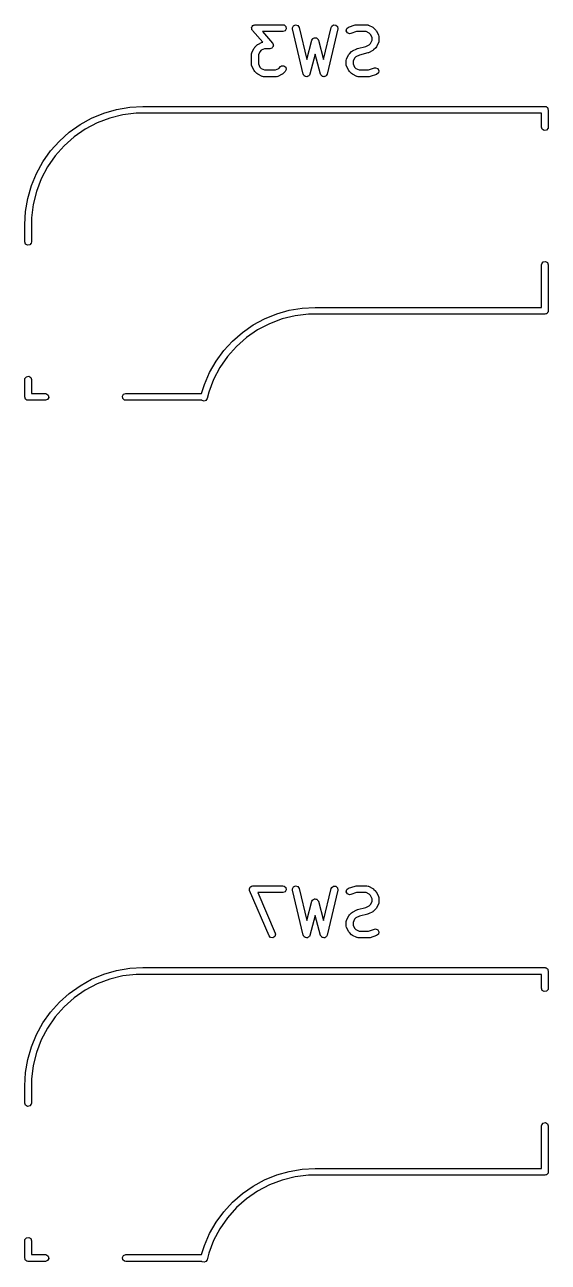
# Model space of a CAD drawing. Extents: x 96.8 to 191.9, y -145.5 to -71.1.
# Drawn here: x 141.4 to 152.98, y -98.52 to -71.14 of the extents above; entities that cross this region are included whole.
import ezdxf

# ---------------------------------------------------------------- set-up
doc = ezdxf.new("R2010")
doc.units = 0
doc.layers.add('BLACK', color=7, linetype='CONTINUOUS')

msp = doc.modelspace()

# ---------------------------------------------------------------- linework, layer by layer
at = {"layer": 'BLACK', "linetype": 'CONTINUOUS'}
for p, q in [((146.424, -71.1934), (146.436, -71.1777)), ((146.436, -71.1777), (146.446, -71.1602)), ((146.446, -71.1602), (146.452, -71.1581)), ((146.452, -71.1581), (146.456, -71.1535)), ((146.456, -71.1535), (146.476, -71.1495)), ((146.476, -71.1495), (146.495, -71.1426)), ((146.495, -71.1426), (147.114, -71.1426)), ((147.114, -71.1426), (147.139, -71.1471)), ((147.139, -71.1471), (147.179, -71.1801)), ((147.325, -71.209), (147.348, -71.1631)), ((147.348, -71.1631), (147.395, -71.1427)), ((147.395, -71.1427), (147.444, -71.1574)), ((147.444, -71.1574), (147.472, -71.2002)), ((148.184, -71.2002), (148.194, -71.1763)), ((148.194, -71.1763), (148.235, -71.1457)), ((148.235, -71.1457), (148.286, -71.1488)), ((148.286, -71.1488), (148.324, -71.184)), ((148.566, -71.1941), (148.709, -71.1465)), ((148.709, -71.1465), (148.731, -71.1432)), ((148.731, -71.1432), (148.733, -71.1426)), ((148.733, -71.1426), (148.971, -71.1426)), ((148.971, -71.1426), (148.997, -71.1471)), ((148.997, -71.1471), (149, -71.15)), ((149, -71.15), (149.004, -71.1505)), ((149.004, -71.1505), (149.1, -71.1982)), ((146.421, -71.2046), (146.424, -71.1994)), ((146.424, -71.2245), (146.421, -71.2046)), ((146.424, -71.1994), (146.424, -71.1934)), ((146.425, -71.2447), (146.424, -71.2245)), ((146.429, -71.2521), (146.425, -71.2447)), ((146.43, -71.2551), (146.429, -71.2521)), ((146.432, -71.2574), (146.43, -71.2551)), ((146.438, -71.267), (146.432, -71.2574)), ((146.666, -71.5272), (146.438, -71.267)), ((147.114, -71.2926), (146.66, -71.2926)), ((146.66, -71.2926), (146.884, -71.5492)), ((147.162, -71.2751), (147.114, -71.2926)), ((147.188, -71.2306), (147.162, -71.2751)), ((147.179, -71.1801), (147.188, -71.2306)), ((147.326, -71.235), (147.325, -71.209)), ((147.565, -72.235), (147.326, -71.235)), ((147.472, -71.2002), (147.642, -71.9111)), ((147.772, -71.4564), (147.775, -71.4502)), ((147.775, -71.4502), (147.793, -71.4421)), ((147.793, -71.4421), (147.809, -71.4309)), ((147.809, -71.4309), (147.815, -71.4315)), ((147.815, -71.4315), (147.822, -71.4286)), ((147.822, -71.4286), (147.84, -71.4337)), ((147.84, -71.4337), (147.86, -71.4353)), ((147.86, -71.4353), (147.864, -71.4402)), ((147.864, -71.4402), (147.871, -71.4419)), ((147.871, -71.4419), (147.882, -71.4578)), ((148.014, -71.9111), (148.184, -71.2002)), ((148.33, -71.235), (148.091, -72.235)), ((148.324, -71.184), (148.33, -71.235)), ((148.516, -71.2762), (148.526, -71.226)), ((148.54, -71.3214), (148.516, -71.2762)), ((148.526, -71.226), (148.566, -71.1941)), ((148.588, -71.3402), (148.54, -71.3214)), ((148.614, -71.3364), (148.588, -71.3402)), ((148.745, -71.2926), (148.614, -71.3364)), ((148.953, -71.2926), (148.745, -71.2926)), ((149.022, -71.3269), (148.953, -71.2926)), ((149.052, -71.3573), (149.022, -71.3269)), ((149.086, -71.4258), (149.052, -71.3573)), ((149.086, -71.4856), (149.086, -71.4258)), ((149.1, -71.1982), (149.118, -71.2115)), ((149.118, -71.2115), (149.119, -71.2122)), ((149.119, -71.2122), (149.167, -71.2598)), ((149.167, -71.2598), (149.18, -71.2782)), ((149.18, -71.2782), (149.181, -71.2793)), ((149.181, -71.2793), (149.228, -71.3746)), ((149.228, -71.3746), (149.236, -71.3995)), ((149.236, -71.3995), (149.235, -71.4039)), ((149.235, -71.4039), (149.236, -71.4081)), ((149.236, -71.4081), (149.236, -71.5033)), ((146.428, -71.7555), (146.475, -71.6603)), ((146.475, -71.6603), (146.489, -71.6423)), ((146.489, -71.6408), (146.537, -71.5932)), ((146.489, -71.6423), (146.489, -71.6408)), ((146.537, -71.5932), (146.555, -71.5803)), ((146.555, -71.5803), (146.556, -71.5791)), ((146.556, -71.5791), (146.652, -71.5315)), ((146.634, -71.7078), (146.604, -71.7382)), ((146.703, -71.6736), (146.634, -71.7078)), ((146.652, -71.5315), (146.666, -71.5272)), ((146.828, -71.6736), (146.703, -71.6736)), ((146.847, -71.6667), (146.828, -71.6736)), ((146.867, -71.6627), (146.847, -71.6667)), ((146.871, -71.6581), (146.867, -71.6627)), ((146.876, -71.656), (146.871, -71.6581)), ((146.886, -71.6385), (146.876, -71.656)), ((146.884, -71.5492), (146.89, -71.5588)), ((146.899, -71.6228), (146.886, -71.6385)), ((146.89, -71.5588), (146.893, -71.5611)), ((146.893, -71.5611), (146.893, -71.5641)), ((146.893, -71.5641), (146.898, -71.5715)), ((146.898, -71.5715), (146.898, -71.5917)), ((146.898, -71.5917), (146.902, -71.6116)), ((146.902, -71.6116), (146.899, -71.6168)), ((146.899, -71.6168), (146.899, -71.6228)), ((147.642, -71.9111), (147.756, -71.484)), ((147.756, -71.484), (147.767, -71.4604)), ((147.767, -71.4604), (147.772, -71.4564)), ((147.882, -71.4578), (147.896, -71.4716)), ((147.896, -71.4716), (147.897, -71.4784)), ((147.897, -71.4784), (147.9, -71.484)), ((147.9, -71.484), (148.014, -71.9111)), ((148.632, -71.736), (148.65, -71.7232)), ((148.65, -71.7232), (148.652, -71.722)), ((148.652, -71.722), (148.747, -71.6743)), ((148.747, -71.6743), (148.759, -71.6707)), ((148.759, -71.6707), (148.762, -71.6687)), ((148.762, -71.6687), (148.945, -71.623)), ((148.945, -71.623), (149.022, -71.5846)), ((149.1, -71.7133), (149.004, -71.7609)), ((149.022, -71.5846), (149.052, -71.5541)), ((149.052, -71.5541), (149.086, -71.4856)), ((149.101, -71.7121), (149.1, -71.7133)), ((149.119, -71.6992), (149.101, -71.7121)), ((149.167, -71.6516), (149.119, -71.6992)), ((149.181, -71.6321), (149.167, -71.6501)), ((149.167, -71.6501), (149.167, -71.6516)), ((149.228, -71.5369), (149.181, -71.6321)), ((149.229, -71.5324), (149.228, -71.5369)), ((149.232, -71.529), (149.229, -71.5324)), ((149.236, -71.5033), (149.232, -71.529)), ((146.42, -71.789), (146.424, -71.7634)), ((146.42, -72.0271), (146.42, -71.789)), ((146.424, -71.7634), (146.427, -71.76)), ((146.427, -71.76), (146.428, -71.7555)), ((146.604, -71.7382), (146.57, -71.8068)), ((146.57, -71.8068), (146.57, -72.0094)), ((147.828, -71.7944), (147.71, -72.2369)), ((147.946, -72.2369), (147.828, -71.7944)), ((148.515, -71.9319), (148.519, -71.9063)), ((148.515, -72.0271), (148.515, -71.9319)), ((148.519, -71.9063), (148.522, -71.9028)), ((148.522, -71.9028), (148.523, -71.8984)), ((148.523, -71.8984), (148.57, -71.8031)), ((148.57, -71.8031), (148.584, -71.7851)), ((148.584, -71.7836), (148.632, -71.736)), ((148.584, -71.7851), (148.584, -71.7836)), ((148.699, -71.8811), (148.665, -71.9496)), ((148.665, -71.9496), (148.665, -72.0094)), ((148.73, -71.8507), (148.699, -71.8811)), ((148.807, -71.8122), (148.73, -71.8507)), ((148.989, -71.7666), (148.807, -71.8122)), ((148.992, -71.7646), (148.989, -71.7666)), ((149.004, -71.7609), (148.992, -71.7646)), ((146.421, -72.0314), (146.42, -72.0271)), ((146.42, -72.0357), (146.421, -72.0314)), ((146.428, -72.0607), (146.42, -72.0357)), ((146.475, -72.1559), (146.428, -72.0607)), ((146.476, -72.157), (146.475, -72.1559)), ((146.489, -72.1754), (146.476, -72.157)), ((146.537, -72.223), (146.489, -72.1754)), ((146.538, -72.2237), (146.537, -72.223)), ((146.556, -72.2371), (146.538, -72.2237)), ((146.652, -72.2847), (146.556, -72.2371)), ((146.57, -72.0094), (146.604, -72.078)), ((146.604, -72.078), (146.634, -72.1084)), ((146.634, -72.1084), (146.703, -72.1426)), ((146.703, -72.1426), (146.953, -72.1426)), ((146.953, -72.1426), (147.022, -72.1084)), ((147.1, -72.2371), (147.004, -72.2847)), ((147.022, -72.1084), (147.061, -72.0693)), ((147.061, -72.0693), (147.082, -72.0544)), ((147.082, -72.0544), (147.133, -72.0499)), ((147.101, -72.2359), (147.1, -72.2371)), ((147.119, -72.223), (147.101, -72.2359)), ((147.167, -72.1754), (147.119, -72.223)), ((147.133, -72.0499), (147.175, -72.0794)), ((147.188, -72.1289), (147.167, -72.1754)), ((147.175, -72.0794), (147.188, -72.1289)), ((147.569, -72.2416), (147.565, -72.235)), ((147.57, -72.2494), (147.569, -72.2416)), ((147.583, -72.2624), (147.57, -72.2494)), ((147.593, -72.2778), (147.583, -72.2624)), ((147.689, -72.2721), (147.672, -72.2794)), ((147.693, -72.2651), (147.689, -72.2721)), ((147.699, -72.2606), (147.693, -72.2651)), ((147.71, -72.2369), (147.699, -72.2606)), ((147.951, -72.2434), (147.946, -72.2369)), ((147.951, -72.2512), (147.951, -72.2434)), ((147.965, -72.2639), (147.951, -72.2512)), ((147.975, -72.279), (147.965, -72.2639)), ((148.071, -72.2707), (148.055, -72.2785)), ((148.075, -72.2636), (148.071, -72.2707)), ((148.081, -72.2589), (148.075, -72.2636)), ((148.091, -72.235), (148.081, -72.2589)), ((148.516, -72.0314), (148.515, -72.0271)), ((148.515, -72.0357), (148.516, -72.0314)), ((148.523, -72.0607), (148.515, -72.0357)), ((148.57, -72.1559), (148.523, -72.0607)), ((148.572, -72.157), (148.57, -72.1559)), ((148.584, -72.1754), (148.572, -72.157)), ((148.632, -72.223), (148.584, -72.1754)), ((148.634, -72.2237), (148.632, -72.223)), ((148.652, -72.2371), (148.634, -72.2237)), ((148.747, -72.2847), (148.652, -72.2371)), ((148.665, -72.0094), (148.699, -72.078)), ((148.699, -72.078), (148.73, -72.1084)), ((148.73, -72.1084), (148.798, -72.1426)), ((148.798, -72.1426), (149.006, -72.1426)), ((149.006, -72.1426), (149.138, -72.0988)), ((149.185, -72.2412), (149.042, -72.2888)), ((149.138, -72.0988), (149.163, -72.095)), ((149.163, -72.095), (149.211, -72.1139)), ((149.225, -72.2093), (149.185, -72.2412)), ((149.211, -72.1139), (149.236, -72.159)), ((149.236, -72.159), (149.225, -72.2093)), ((146.656, -72.2852), (146.652, -72.2847)), ((146.659, -72.2881), (146.656, -72.2852)), ((146.685, -72.2926), (146.659, -72.2881)), ((146.971, -72.2926), (146.685, -72.2926)), ((146.975, -72.2911), (146.971, -72.2926)), ((146.979, -72.2921), (146.975, -72.2911)), ((147.004, -72.2847), (146.979, -72.2921)), ((147.6, -72.2801), (147.593, -72.2778)), ((147.606, -72.2856), (147.6, -72.2801)), ((147.624, -72.2872), (147.606, -72.2856)), ((147.642, -72.2925), (147.624, -72.2872)), ((147.649, -72.2894), (147.642, -72.2925)), ((147.657, -72.29), (147.649, -72.2894)), ((147.672, -72.2794), (147.657, -72.29)), ((147.983, -72.281), (147.975, -72.279)), ((147.989, -72.2865), (147.983, -72.281)), ((148.007, -72.2875), (147.989, -72.2865)), ((148.025, -72.2923), (148.007, -72.2875)), ((148.032, -72.289), (148.025, -72.2923)), ((148.04, -72.2895), (148.032, -72.289)), ((148.055, -72.2785), (148.04, -72.2895)), ((148.751, -72.2852), (148.747, -72.2847)), ((148.755, -72.2881), (148.751, -72.2852)), ((148.78, -72.2926), (148.755, -72.2881)), ((149.018, -72.2926), (148.78, -72.2926)), ((149.02, -72.2921), (149.018, -72.2926)), ((149.042, -72.2888), (149.02, -72.2921)), ((143.154, -73.0967), (143.436, -73.0156)), ((143.436, -73.0156), (143.725, -72.9664)), ((143.725, -72.9664), (144.018, -72.95)), ((144.018, -72.95), (152.908, -72.95)), ((152.908, -72.95), (152.918, -72.9517)), ((152.918, -72.9517), (152.921, -72.9511)), ((152.921, -72.9511), (152.924, -72.9528)), ((152.924, -72.9528), (152.934, -72.9545)), ((152.934, -72.9545), (152.949, -72.967)), ((152.949, -72.967), (152.965, -72.9768)), ((152.965, -72.9768), (152.968, -72.9831)), ((152.968, -72.9831), (152.973, -72.9875)), ((152.973, -72.9875), (152.976, -73.0067)), ((152.976, -73.0067), (152.983, -73.025)), ((152.983, -73.025), (152.983, -73.406)), ((142.388, -73.5205), (142.627, -73.3508)), ((142.627, -73.3508), (142.883, -73.209)), ((143.004, -73.3131), (142.74, -73.4516)), ((142.883, -73.209), (143.154, -73.0967)), ((143.283, -73.2073), (143.004, -73.3131)), ((143.573, -73.1359), (143.283, -73.2073)), ((143.869, -73.1), (143.573, -73.1359)), ((144.018, -73.1), (143.869, -73.1)), ((152.833, -73.1), (144.018, -73.1)), ((152.833, -73.406), (152.833, -73.1)), ((142.169, -73.7159), (142.388, -73.5205)), ((142.495, -73.621), (142.272, -73.8188)), ((142.74, -73.4516), (142.495, -73.621)), ((152.851, -73.4542), (152.833, -73.406)), ((152.895, -73.4799), (152.851, -73.4542)), ((152.945, -73.471), (152.895, -73.4799)), ((152.978, -73.4317), (152.945, -73.471)), ((152.983, -73.406), (152.978, -73.4317)), ((141.974, -73.9346), (142.169, -73.7159)), ((142.272, -73.8188), (142.074, -74.042)), ((141.662, -74.4304), (141.804, -74.1737)), ((141.804, -74.1737), (141.974, -73.9346)), ((142.074, -74.042), (141.905, -74.2874)), ((141.55, -74.7013), (141.662, -74.4304)), ((141.905, -74.2874), (141.766, -74.5515)), ((141.469, -74.9831), (141.55, -74.7013)), ((141.766, -74.5515), (141.66, -74.8303)), ((141.419, -75.2722), (141.469, -74.9831)), ((141.66, -74.8303), (141.589, -75.1199)), ((141.403, -75.565), (141.419, -75.2722)), ((141.589, -75.1199), (141.553, -75.4159)), ((141.553, -75.4159), (141.553, -75.565)), ((141.403, -75.946), (141.403, -75.565)), ((141.553, -75.565), (141.553, -75.946)), ((141.421, -75.9942), (141.403, -75.946)), ((141.465, -76.0199), (141.421, -75.9942)), ((141.516, -76.011), (141.465, -76.0199)), ((141.548, -75.9717), (141.516, -76.011)), ((141.553, -75.946), (141.548, -75.9717)), ((152.833, -76.454), (152.838, -76.4283)), ((152.833, -77.395), (152.833, -76.454)), ((152.838, -76.4283), (152.87, -76.389)), ((152.87, -76.389), (152.921, -76.3801)), ((152.921, -76.3801), (152.965, -76.4058)), ((152.965, -76.4058), (152.983, -76.454)), ((152.983, -76.454), (152.983, -77.47)), ((146.977, -77.5373), (147.255, -77.4586)), ((147.255, -77.4586), (147.54, -77.4109)), ((147.54, -77.4109), (147.828, -77.395)), ((147.828, -77.395), (147.828, -77.395)), ((147.828, -77.395), (152.833, -77.395)), ((152.983, -77.47), (152.981, -77.4797)), ((146.456, -77.784), (146.71, -77.6462)), ((146.71, -77.6462), (146.977, -77.5373)), ((147.095, -77.6518), (146.817, -77.757)), ((147.384, -77.5807), (147.095, -77.6518)), ((147.679, -77.545), (147.384, -77.5807)), ((147.828, -77.545), (147.679, -77.545)), ((152.908, -77.545), (147.828, -77.545)), ((147.828, -77.545), (147.828, -77.545)), ((152.926, -77.5383), (152.908, -77.545)), ((152.945, -77.535), (152.926, -77.5383)), ((152.95, -77.5298), (152.945, -77.535)), ((152.956, -77.5275), (152.95, -77.5298)), ((152.966, -77.5106), (152.956, -77.5275)), ((152.978, -77.4957), (152.966, -77.5106)), ((152.98, -77.4859), (152.978, -77.4957)), ((152.982, -77.483), (152.98, -77.4859)), ((152.981, -77.4797), (152.982, -77.483)), ((146.001, -78.1389), (146.219, -77.9488)), ((146.219, -77.9488), (146.456, -77.784)), ((146.553, -77.8949), (146.308, -78.0635)), ((146.817, -77.757), (146.553, -77.8949)), ((145.806, -78.3517), (146.001, -78.1389)), ((146.085, -78.2604), (145.887, -78.4826)), ((146.308, -78.0635), (146.085, -78.2604)), ((145.636, -78.5847), (145.806, -78.3517)), ((145.887, -78.4826), (145.718, -78.727)), ((145.376, -79.0999), (145.492, -78.8352)), ((145.492, -78.8352), (145.636, -78.5847)), ((145.718, -78.727), (145.579, -78.99)), ((141.403, -78.994), (141.408, -78.9683)), ((141.403, -79.375), (141.403, -78.994)), ((141.408, -78.9683), (141.44, -78.929)), ((141.44, -78.929), (141.491, -78.9201)), ((141.491, -78.9201), (141.535, -78.9458)), ((141.535, -78.9458), (141.553, -78.994)), ((141.553, -78.994), (141.553, -79.3)), ((145.315, -79.3), (145.376, -79.0999)), ((145.579, -78.99), (145.473, -79.2679)), ((141.41, -79.3933), (141.403, -79.375)), ((141.553, -79.3), (141.859, -79.3)), ((141.859, -79.3), (141.885, -79.3045)), ((141.885, -79.3045), (141.924, -79.3375)), ((141.933, -79.388), (141.907, -79.4325)), ((141.924, -79.3375), (141.933, -79.388)), ((143.563, -79.362), (143.589, -79.3175)), ((143.572, -79.4125), (143.563, -79.362)), ((143.589, -79.3175), (143.637, -79.3)), ((143.637, -79.3), (145.315, -79.3)), ((145.473, -79.2679), (145.437, -79.4121)), ((141.413, -79.4125), (141.41, -79.3933)), ((141.418, -79.4168), (141.413, -79.4125)), ((141.421, -79.4232), (141.418, -79.4168)), ((141.437, -79.433), (141.421, -79.4232)), ((141.452, -79.4455), (141.437, -79.433)), ((141.462, -79.4472), (141.452, -79.4455)), ((141.465, -79.4489), (141.462, -79.4472)), ((141.468, -79.4483), (141.465, -79.4489)), ((141.478, -79.45), (141.468, -79.4483)), ((141.859, -79.45), (141.478, -79.45)), ((141.907, -79.4325), (141.859, -79.45)), ((143.611, -79.4455), (143.572, -79.4125)), ((143.637, -79.45), (143.611, -79.4455)), ((145.318, -79.45), (143.637, -79.45)), ((145.324, -79.4575), (145.318, -79.45)), ((145.369, -79.4688), (145.324, -79.4575)), ((145.412, -79.4514), (145.369, -79.4688)), ((145.437, -79.4121), (145.412, -79.4514)), ((145.437, -79.4121), (145.437, -79.4121)), ((146.372, -90.2718), (146.375, -90.2633)), ((146.378, -90.2972), (146.372, -90.2718)), ((146.373, -90.2546), (146.382, -90.2394)), ((146.375, -90.2633), (146.373, -90.2546)), ((146.807, -91.2972), (146.378, -90.2972)), ((146.382, -90.2394), (146.387, -90.2227)), ((146.387, -90.2227), (146.394, -90.2178)), ((146.394, -90.2178), (146.399, -90.2102)), ((146.399, -90.2102), (146.415, -90.2042)), ((146.415, -90.2042), (146.43, -90.1946)), ((146.43, -90.1946), (146.439, -90.1956)), ((146.439, -90.1956), (146.447, -90.1926)), ((146.447, -90.1926), (147.114, -90.1926)), ((147.114, -90.1926), (147.139, -90.1971)), ((147.162, -90.3251), (147.114, -90.3426)), ((147.139, -90.1971), (147.179, -90.2301)), ((147.188, -90.2806), (147.162, -90.3251)), ((147.179, -90.2301), (147.188, -90.2806)), ((147.325, -90.259), (147.348, -90.2131)), ((147.326, -90.285), (147.325, -90.259)), ((147.565, -91.285), (147.326, -90.285)), ((147.348, -90.2131), (147.395, -90.1927)), ((147.395, -90.1927), (147.444, -90.2074)), ((147.444, -90.2074), (147.472, -90.2502)), ((147.472, -90.2502), (147.642, -90.9611)), ((148.014, -90.9611), (148.184, -90.2502)), ((148.33, -90.285), (148.091, -91.285)), ((148.184, -90.2502), (148.194, -90.2263)), ((148.194, -90.2263), (148.235, -90.1957)), ((148.235, -90.1957), (148.286, -90.1988)), ((148.286, -90.1988), (148.324, -90.234)), ((148.324, -90.234), (148.33, -90.285)), ((148.516, -90.3262), (148.526, -90.276)), ((148.54, -90.3714), (148.516, -90.3262)), ((148.526, -90.276), (148.566, -90.2441)), ((148.566, -90.2441), (148.709, -90.1965)), ((148.709, -90.1965), (148.731, -90.1932)), ((148.731, -90.1932), (148.733, -90.1926)), ((148.733, -90.1926), (148.971, -90.1926)), ((148.971, -90.1926), (148.997, -90.1971)), ((148.997, -90.1971), (149, -90.2)), ((149, -90.2), (149.004, -90.2005)), ((149.004, -90.2005), (149.1, -90.2482)), ((149.1, -90.2482), (149.118, -90.2615)), ((149.118, -90.2615), (149.119, -90.2622)), ((149.119, -90.2622), (149.167, -90.3098)), ((149.167, -90.3098), (149.18, -90.3282)), ((149.18, -90.3282), (149.181, -90.3293)), ((149.181, -90.3293), (149.228, -90.4246)), ((147.114, -90.3426), (146.561, -90.3426)), ((146.561, -90.3426), (146.945, -91.2381)), ((147.642, -90.9611), (147.756, -90.534)), ((147.756, -90.534), (147.767, -90.5104)), ((147.767, -90.5104), (147.772, -90.5064)), ((147.772, -90.5064), (147.775, -90.5002)), ((147.775, -90.5002), (147.793, -90.4921)), ((147.793, -90.4921), (147.809, -90.4809)), ((147.809, -90.4809), (147.815, -90.4815)), ((147.815, -90.4815), (147.822, -90.4786)), ((147.822, -90.4786), (147.84, -90.4837)), ((147.84, -90.4837), (147.86, -90.4853)), ((147.86, -90.4853), (147.864, -90.4902)), ((147.864, -90.4902), (147.871, -90.4919)), ((147.871, -90.4919), (147.882, -90.5078)), ((147.882, -90.5078), (147.896, -90.5216)), ((147.896, -90.5216), (147.897, -90.5284)), ((147.897, -90.5284), (147.9, -90.534)), ((147.9, -90.534), (148.014, -90.9611)), ((148.588, -90.3902), (148.54, -90.3714)), ((148.614, -90.3864), (148.588, -90.3902)), ((148.745, -90.3426), (148.614, -90.3864)), ((148.953, -90.3426), (148.745, -90.3426)), ((149.022, -90.3769), (148.953, -90.3426)), ((149.052, -90.4073), (149.022, -90.3769)), ((149.022, -90.6346), (149.052, -90.6041)), ((149.086, -90.4758), (149.052, -90.4073)), ((149.052, -90.6041), (149.086, -90.5356)), ((149.086, -90.5356), (149.086, -90.4758)), ((149.228, -90.5869), (149.181, -90.6821)), ((149.228, -90.4246), (149.236, -90.4495)), ((149.229, -90.5824), (149.228, -90.5869)), ((149.232, -90.579), (149.229, -90.5824)), ((149.236, -90.5533), (149.232, -90.579)), ((149.236, -90.4495), (149.235, -90.4539)), ((149.235, -90.4539), (149.236, -90.4581)), ((149.236, -90.4581), (149.236, -90.5533)), ((147.828, -90.8444), (147.71, -91.2869)), ((147.946, -91.2869), (147.828, -90.8444)), ((148.523, -90.9484), (148.57, -90.8531)), ((148.57, -90.8531), (148.584, -90.8351)), ((148.584, -90.8336), (148.632, -90.786)), ((148.584, -90.8351), (148.584, -90.8336)), ((148.632, -90.786), (148.65, -90.7732)), ((148.65, -90.7732), (148.652, -90.772)), ((148.652, -90.772), (148.747, -90.7243)), ((148.807, -90.8622), (148.73, -90.9007)), ((148.747, -90.7243), (148.759, -90.7207)), ((148.759, -90.7207), (148.762, -90.7187)), ((148.762, -90.7187), (148.945, -90.673)), ((148.989, -90.8166), (148.807, -90.8622)), ((148.945, -90.673), (149.022, -90.6346)), ((148.992, -90.8146), (148.989, -90.8166)), ((149.004, -90.8109), (148.992, -90.8146)), ((149.1, -90.7633), (149.004, -90.8109)), ((149.101, -90.7621), (149.1, -90.7633)), ((149.119, -90.7492), (149.101, -90.7621)), ((149.167, -90.7016), (149.119, -90.7492)), ((149.181, -90.6821), (149.167, -90.7001)), ((149.167, -90.7001), (149.167, -90.7016)), ((148.515, -90.9819), (148.519, -90.9563)), ((148.515, -91.0771), (148.515, -90.9819)), ((148.516, -91.0814), (148.515, -91.0771)), ((148.515, -91.0857), (148.516, -91.0814)), ((148.523, -91.1107), (148.515, -91.0857)), ((148.519, -90.9563), (148.522, -90.9528)), ((148.522, -90.9528), (148.523, -90.9484)), ((148.57, -91.2059), (148.523, -91.1107)), ((148.699, -90.9311), (148.665, -90.9996)), ((148.665, -90.9996), (148.665, -91.0594)), ((148.665, -91.0594), (148.699, -91.128)), ((148.73, -90.9007), (148.699, -90.9311)), ((148.699, -91.128), (148.73, -91.1584)), ((148.73, -91.1584), (148.798, -91.1926)), ((149.006, -91.1926), (149.138, -91.1488)), ((149.138, -91.1488), (149.163, -91.145)), ((149.163, -91.145), (149.211, -91.1639)), ((146.842, -91.3346), (146.807, -91.2972)), ((146.893, -91.3406), (146.842, -91.3346)), ((146.936, -91.3125), (146.893, -91.3406)), ((146.951, -91.2634), (146.936, -91.3125)), ((146.945, -91.2381), (146.951, -91.2634)), ((147.569, -91.2916), (147.565, -91.285)), ((147.57, -91.2994), (147.569, -91.2916)), ((147.583, -91.3124), (147.57, -91.2994)), ((147.593, -91.3278), (147.583, -91.3124)), ((147.6, -91.3301), (147.593, -91.3278)), ((147.606, -91.3356), (147.6, -91.3301)), ((147.624, -91.3372), (147.606, -91.3356)), ((147.642, -91.3425), (147.624, -91.3372)), ((147.649, -91.3394), (147.642, -91.3425)), ((147.657, -91.34), (147.649, -91.3394)), ((147.672, -91.3294), (147.657, -91.34)), ((147.689, -91.3221), (147.672, -91.3294)), ((147.693, -91.3151), (147.689, -91.3221)), ((147.699, -91.3106), (147.693, -91.3151)), ((147.71, -91.2869), (147.699, -91.3106)), ((147.951, -91.2934), (147.946, -91.2869)), ((147.951, -91.3012), (147.951, -91.2934)), ((147.965, -91.3139), (147.951, -91.3012)), ((147.975, -91.329), (147.965, -91.3139)), ((147.983, -91.331), (147.975, -91.329)), ((147.989, -91.3365), (147.983, -91.331)), ((148.007, -91.3375), (147.989, -91.3365)), ((148.025, -91.3423), (148.007, -91.3375)), ((148.032, -91.339), (148.025, -91.3423)), ((148.04, -91.3395), (148.032, -91.339)), ((148.055, -91.3285), (148.04, -91.3395)), ((148.071, -91.3207), (148.055, -91.3285)), ((148.075, -91.3136), (148.071, -91.3207)), ((148.081, -91.3089), (148.075, -91.3136)), ((148.091, -91.285), (148.081, -91.3089)), ((148.572, -91.207), (148.57, -91.2059)), ((148.584, -91.2254), (148.572, -91.207)), ((148.632, -91.273), (148.584, -91.2254)), ((148.634, -91.2737), (148.632, -91.273)), ((148.652, -91.2871), (148.634, -91.2737)), ((148.747, -91.3347), (148.652, -91.2871)), ((148.751, -91.3352), (148.747, -91.3347)), ((148.755, -91.3381), (148.751, -91.3352)), ((148.78, -91.3426), (148.755, -91.3381)), ((149.018, -91.3426), (148.78, -91.3426)), ((148.798, -91.1926), (149.006, -91.1926)), ((149.02, -91.3421), (149.018, -91.3426)), ((149.042, -91.3388), (149.02, -91.3421)), ((149.185, -91.2912), (149.042, -91.3388)), ((149.225, -91.2593), (149.185, -91.2912)), ((149.211, -91.1639), (149.236, -91.209)), ((149.236, -91.209), (149.225, -91.2593)), ((142.883, -92.259), (143.154, -92.1467)), ((143.283, -92.2573), (143.004, -92.3631)), ((143.154, -92.1467), (143.436, -92.0656)), ((143.573, -92.1859), (143.283, -92.2573)), ((143.436, -92.0656), (143.725, -92.0164)), ((143.869, -92.15), (143.573, -92.1859)), ((143.725, -92.0164), (144.018, -92)), ((144.018, -92.15), (143.869, -92.15)), ((144.018, -92), (152.908, -92)), ((152.833, -92.15), (144.018, -92.15)), ((152.833, -92.456), (152.833, -92.15)), ((152.908, -92), (152.918, -92.0017)), ((152.918, -92.0017), (152.921, -92.0011)), ((152.921, -92.0011), (152.924, -92.0028)), ((152.924, -92.0028), (152.934, -92.0045)), ((152.934, -92.0045), (152.949, -92.017)), ((152.949, -92.017), (152.965, -92.0268)), ((152.965, -92.0268), (152.968, -92.0331)), ((152.968, -92.0331), (152.973, -92.0375)), ((152.973, -92.0375), (152.976, -92.0567)), ((152.976, -92.0567), (152.983, -92.075)), ((152.983, -92.075), (152.983, -92.456)), ((142.388, -92.5705), (142.627, -92.4008)), ((142.74, -92.5016), (142.495, -92.671)), ((142.627, -92.4008), (142.883, -92.259)), ((143.004, -92.3631), (142.74, -92.5016)), ((152.851, -92.5042), (152.833, -92.456)), ((152.895, -92.5299), (152.851, -92.5042)), ((152.945, -92.521), (152.895, -92.5299)), ((152.978, -92.4817), (152.945, -92.521)), ((152.983, -92.456), (152.978, -92.4817)), ((141.974, -92.9846), (142.169, -92.7659)), ((142.169, -92.7659), (142.388, -92.5705)), ((142.495, -92.671), (142.272, -92.8688)), ((141.804, -93.2237), (141.974, -92.9846)), ((142.272, -92.8688), (142.074, -93.092)), ((141.662, -93.4804), (141.804, -93.2237)), ((141.905, -93.3374), (141.766, -93.6015)), ((142.074, -93.092), (141.905, -93.3374)), ((141.55, -93.7513), (141.662, -93.4804)), ((141.766, -93.6015), (141.66, -93.8803)), ((141.469, -94.0331), (141.55, -93.7513)), ((141.66, -93.8803), (141.589, -94.1699)), ((141.419, -94.3222), (141.469, -94.0331)), ((141.589, -94.1699), (141.553, -94.4659)), ((141.403, -94.615), (141.419, -94.3222)), ((141.403, -94.996), (141.403, -94.615)), ((141.553, -94.4659), (141.553, -94.615)), ((141.553, -94.615), (141.553, -94.996)), ((141.421, -95.0442), (141.403, -94.996)), ((141.465, -95.0699), (141.421, -95.0442)), ((141.516, -95.061), (141.465, -95.0699)), ((141.548, -95.0217), (141.516, -95.061)), ((141.553, -94.996), (141.548, -95.0217)), ((152.833, -95.504), (152.838, -95.4783)), ((152.833, -96.445), (152.833, -95.504)), ((152.838, -95.4783), (152.87, -95.439)), ((152.87, -95.439), (152.921, -95.4301)), ((152.921, -95.4301), (152.965, -95.4558)), ((152.965, -95.4558), (152.983, -95.504)), ((152.983, -95.504), (152.983, -96.52)), ((146.71, -96.6962), (146.977, -96.5873)), ((146.977, -96.5873), (147.255, -96.5086)), ((147.384, -96.6307), (147.095, -96.7018)), ((147.255, -96.5086), (147.54, -96.4609)), ((147.679, -96.595), (147.384, -96.6307)), ((147.54, -96.4609), (147.828, -96.445)), ((147.828, -96.595), (147.679, -96.595)), ((147.828, -96.445), (147.828, -96.445)), ((147.828, -96.445), (152.833, -96.445)), ((152.908, -96.595), (147.828, -96.595)), ((147.828, -96.595), (147.828, -96.595)), ((152.926, -96.5883), (152.908, -96.595)), ((152.945, -96.585), (152.926, -96.5883)), ((152.95, -96.5798), (152.945, -96.585)), ((152.956, -96.5775), (152.95, -96.5798)), ((152.966, -96.5606), (152.956, -96.5775)), ((152.978, -96.5457), (152.966, -96.5606)), ((152.98, -96.5359), (152.978, -96.5457)), ((152.982, -96.533), (152.98, -96.5359)), ((152.983, -96.52), (152.981, -96.5297)), ((152.981, -96.5297), (152.982, -96.533)), ((146.219, -96.9988), (146.456, -96.834)), ((146.456, -96.834), (146.71, -96.6962)), ((146.817, -96.807), (146.553, -96.9449)), ((147.095, -96.7018), (146.817, -96.807)), ((146.001, -97.1889), (146.219, -96.9988)), ((146.308, -97.1135), (146.085, -97.3104)), ((146.553, -96.9449), (146.308, -97.1135)), ((145.636, -97.6347), (145.806, -97.4017)), ((145.806, -97.4017), (146.001, -97.1889)), ((146.085, -97.3104), (145.887, -97.5326)), ((145.492, -97.8852), (145.636, -97.6347)), ((145.887, -97.5326), (145.718, -97.777)), ((141.408, -98.0183), (141.44, -97.979)), ((141.44, -97.979), (141.491, -97.9701)), ((141.491, -97.9701), (141.535, -97.9958)), ((141.535, -97.9958), (141.553, -98.044)), ((145.376, -98.1499), (145.492, -97.8852)), ((145.718, -97.777), (145.579, -98.04)), ((141.403, -98.044), (141.408, -98.0183)), ((141.403, -98.425), (141.403, -98.044)), ((141.553, -98.044), (141.553, -98.35)), ((145.315, -98.35), (145.376, -98.1499)), ((145.579, -98.04), (145.473, -98.3179)), ((141.41, -98.4433), (141.403, -98.425)), ((141.413, -98.4625), (141.41, -98.4433)), ((141.418, -98.4668), (141.413, -98.4625)), ((141.421, -98.4732), (141.418, -98.4668)), ((141.437, -98.483), (141.421, -98.4732)), ((141.452, -98.4955), (141.437, -98.483)), ((141.462, -98.4972), (141.452, -98.4955)), ((141.465, -98.4989), (141.462, -98.4972)), ((141.468, -98.4983), (141.465, -98.4989)), ((141.478, -98.5), (141.468, -98.4983)), ((141.859, -98.5), (141.478, -98.5)), ((141.553, -98.35), (141.859, -98.35)), ((141.859, -98.35), (141.885, -98.3545)), ((141.907, -98.4825), (141.859, -98.5)), ((141.885, -98.3545), (141.924, -98.3875)), ((141.933, -98.438), (141.907, -98.4825)), ((141.924, -98.3875), (141.933, -98.438)), ((143.563, -98.412), (143.589, -98.3675)), ((143.572, -98.4625), (143.563, -98.412)), ((143.611, -98.4955), (143.572, -98.4625)), ((143.589, -98.3675), (143.637, -98.35)), ((143.637, -98.5), (143.611, -98.4955)), ((143.637, -98.35), (145.315, -98.35)), ((145.318, -98.5), (143.637, -98.5)), ((145.324, -98.5075), (145.318, -98.5)), ((145.369, -98.5188), (145.324, -98.5075)), ((145.412, -98.5014), (145.369, -98.5188)), ((145.437, -98.4621), (145.412, -98.5014)), ((145.473, -98.3179), (145.437, -98.4621)), ((145.437, -98.4621), (145.437, -98.4621))]:
    msp.add_line(p, q, dxfattribs=at)

doc.saveas('drawing.dxf')
